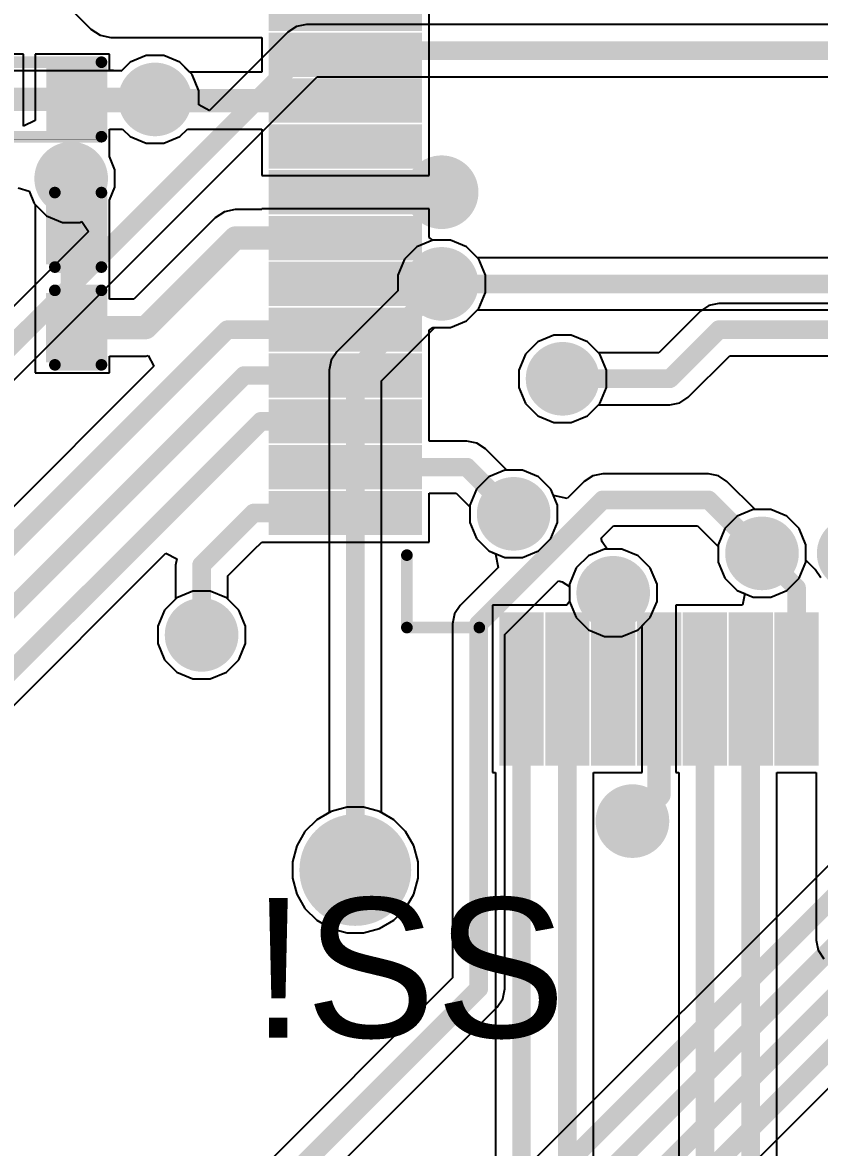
# Model space of a CAD drawing. Header units: millimetres. Extents: x -0.13 to 3.86, y -0.01 to 4.3.
# Drawn here: x 0.8681 to 1.2103, y 2.3198 to 2.8031 of the extents above; entities that cross this region are included whole.
import ezdxf

# ---------------------------------------------------------------- set-up
doc = ezdxf.new("R2010")
doc.units = ezdxf.units.MM
doc.header["$MEASUREMENT"] = 0
for name, color, linetype in [('BottomLayer', 5, 'Continuous'), ('BottomSolder', 6, 'Continuous'), ('MultiLayer', 9, 'Continuous'), ('PadHoleLayer', 156, 'Continuous'), ('TopLayer', 1, 'Continuous'), ('TopOverlay', 2, 'Continuous'), ('TopPaste', 8, 'Continuous'), ('TopSolder', 216, 'Continuous'), ('ViaHoleLayer', 16, 'Continuous')]:
    doc.layers.add(name, color=color, linetype=linetype)
doc.styles.add('Arial', font='arial.ttf', dxfattribs={"height": 0.2})

# ---------------------------------------------------------------- blocks, each defined once
blk = doc.blocks.new('C___0402_44')
at = {"layer": 'TopLayer'}
for points in [[(-0.0275009, -0.0125), (-0.0275009, 0.0125), (-0.0095009, 0.0125), (-0.0095009, -0.0125)], [(0.0094991, -0.0125), (0.0094991, 0.0125), (0.0274991, 0.0125), (0.0274991, -0.0125)]]:
    blk.add_hatch(color=1, dxfattribs=at).paths.add_polyline_path(points)
at = {"layer": 'TopPaste'}
for points in [[(-0.0275009, -0.0125), (-0.0275009, 0.0125), (-0.0095009, 0.0125), (-0.0095009, -0.0125)], [(0.0094991, -0.0125), (0.0094991, 0.0125), (0.0274991, 0.0125), (0.0274991, -0.0125)]]:
    blk.add_hatch(color=8, dxfattribs=at).paths.add_polyline_path(points)
at = {"layer": 'TopSolder'}
for points in [[(-0.0298631, -0.0148622), (-0.0298631, 0.0148622), (-0.0071387, 0.0148622), (-0.0071387, -0.0148622)], [(0.0071369, -0.0148622), (0.0071369, 0.0148622), (0.0298613, 0.0148622), (0.0298613, -0.0148622)]]:
    blk.add_hatch(color=216, dxfattribs=at).paths.add_polyline_path(points)
at = {"layer": 'TopOverlay', "const_width": 0.005}
for points in [[(-0.0110009, 0.016), (-0.0310009, 0.016)], [(-0.0310009, 0.016), (-0.0310009, -0.016)], [(0.0309991, 0.016), (0.0109991, 0.016)], [(0.0309991, 0.016), (0.0309991, -0.016)], [(-0.0110009, -0.016), (-0.0310009, -0.016)], [(0.0309991, -0.016), (0.0109991, -0.016)]]:
    blk.add_lwpolyline(points, dxfattribs=at)
at = {"layer": 'TopOverlay', "const_width": 0.0025}
for points in [[(-0.0322509, 0.016, 1), (-0.0297509, 0.016, 1)], [(-0.0322509, 0.016, 1), (-0.0297509, 0.016, 1)], [(-0.0122509, 0.016, 1), (-0.0097509, 0.016, 1)], [(0.0097491, 0.016, 1), (0.0122491, 0.016, 1)], [(0.0297491, 0.016, 1), (0.0322491, 0.016, 1)], [(0.0297491, 0.016, 1), (0.0322491, 0.016, 1)], [(-0.0322509, -0.016, 1), (-0.0297509, -0.016, 1)], [(-0.0322509, -0.016, 1), (-0.0297509, -0.016, 1)], [(-0.0122509, -0.016, 1), (-0.0097509, -0.016, 1)], [(0.0097491, -0.016, 1), (0.0122491, -0.016, 1)], [(0.0297491, -0.016, 1), (0.0322491, -0.016, 1)], [(0.0297491, -0.016, 1), (0.0322491, -0.016, 1)]]:
    blk.add_lwpolyline(points, format="xyb", close=True, dxfattribs=at)
blk = doc.blocks.new('C___0402_45')
at = {"layer": 'TopLayer'}
for points in [[(-0.0275009, -0.0125), (-0.0275009, 0.0125), (-0.0095009, 0.0125), (-0.0095009, -0.0125)], [(0.0094991, -0.0125), (0.0094991, 0.0125), (0.0274991, 0.0125), (0.0274991, -0.0125)]]:
    blk.add_hatch(color=1, dxfattribs=at).paths.add_polyline_path(points)
at = {"layer": 'TopPaste'}
for points in [[(-0.0275009, -0.0125), (-0.0275009, 0.0125), (-0.0095009, 0.0125), (-0.0095009, -0.0125)], [(0.0094991, -0.0125), (0.0094991, 0.0125), (0.0274991, 0.0125), (0.0274991, -0.0125)]]:
    blk.add_hatch(color=8, dxfattribs=at).paths.add_polyline_path(points)
at = {"layer": 'TopSolder'}
for points in [[(-0.0298631, -0.0148622), (-0.0298631, 0.0148622), (-0.0071387, 0.0148622), (-0.0071387, -0.0148622)], [(0.0071369, -0.0148622), (0.0071369, 0.0148622), (0.0298613, 0.0148622), (0.0298613, -0.0148622)]]:
    blk.add_hatch(color=216, dxfattribs=at).paths.add_polyline_path(points)
at = {"layer": 'TopOverlay', "const_width": 0.005}
for points in [[(-0.0110009, 0.016), (-0.0310009, 0.016)], [(-0.0310009, 0.016), (-0.0310009, -0.016)], [(0.0309991, 0.016), (0.0109991, 0.016)], [(0.0309991, 0.016), (0.0309991, -0.016)], [(-0.0110009, -0.016), (-0.0310009, -0.016)], [(0.0309991, -0.016), (0.0109991, -0.016)]]:
    blk.add_lwpolyline(points, dxfattribs=at)
at = {"layer": 'TopOverlay', "const_width": 0.0025}
for points in [[(-0.0322509, 0.016, 1), (-0.0297509, 0.016, 1)], [(-0.0322509, 0.016, 1), (-0.0297509, 0.016, 1)], [(-0.0122509, 0.016, 1), (-0.0097509, 0.016, 1)], [(0.0097491, 0.016, 1), (0.0122491, 0.016, 1)], [(0.0297491, 0.016, 1), (0.0322491, 0.016, 1)], [(0.0297491, 0.016, 1), (0.0322491, 0.016, 1)], [(-0.0322509, -0.016, 1), (-0.0297509, -0.016, 1)], [(-0.0322509, -0.016, 1), (-0.0297509, -0.016, 1)], [(-0.0122509, -0.016, 1), (-0.0097509, -0.016, 1)], [(0.0097491, -0.016, 1), (0.0122491, -0.016, 1)], [(0.0297491, -0.016, 1), (0.0322491, -0.016, 1)], [(0.0297491, -0.016, 1), (0.0322491, -0.016, 1)]]:
    blk.add_lwpolyline(points, format="xyb", close=True, dxfattribs=at)
blk = doc.blocks.new('T____P______TH_1_8___H_________0_92___60')
at = {"layer": 'BottomLayer'}
h = blk.add_hatch(color=5, dxfattribs=at)
edge = h.paths.add_edge_path()
edge.add_arc((9e-07, 0), 0.02, 0, 360)
at = {"layer": 'BottomSolder'}
h = blk.add_hatch(color=6, dxfattribs=at)
edge = h.paths.add_edge_path()
edge.add_arc((9e-07, 0), 0.024, 0, 360)
at = {"layer": 'MultiLayer'}
h = blk.add_hatch(color=9, dxfattribs=at)
edge = h.paths.add_edge_path()
edge.add_arc((9e-07, 0), 0.02, 0, 360)
at = {"layer": 'PadHoleLayer'}
h = blk.add_hatch(color=156, dxfattribs=at)
edge = h.paths.add_edge_path()
edge.add_arc((9e-07, 0), 0.01, 0, 360)
at = {"layer": 'TopLayer'}
h = blk.add_hatch(color=1, dxfattribs=at)
edge = h.paths.add_edge_path()
edge.add_arc((9e-07, 0), 0.02, 0, 360)
at = {"layer": 'TopSolder'}
h = blk.add_hatch(color=216, dxfattribs=at)
edge = h.paths.add_edge_path()
edge.add_arc((9e-07, 0), 0.024, 0, 360)
blk = doc.blocks.new('R___0402_98')
at = {"layer": 'TopLayer'}
for points in [[(-0.0274991, -0.0125), (-0.0274991, 0.0125), (-0.0094991, 0.0125), (-0.0094991, -0.0125)], [(0.0095009, -0.0125), (0.0095009, 0.0125), (0.0275009, 0.0125), (0.0275009, -0.0125)]]:
    blk.add_hatch(color=1, dxfattribs=at).paths.add_polyline_path(points)
at = {"layer": 'TopPaste'}
for points in [[(-0.0274991, -0.0125), (-0.0274991, 0.0125), (-0.0094991, 0.0125), (-0.0094991, -0.0125)], [(0.0095009, -0.0125), (0.0095009, 0.0125), (0.0275009, 0.0125), (0.0275009, -0.0125)]]:
    blk.add_hatch(color=8, dxfattribs=at).paths.add_polyline_path(points)
at = {"layer": 'TopSolder'}
for points in [[(-0.0296645, -0.0146654), (-0.0296645, 0.0146654), (-0.0073337, 0.0146654), (-0.0073337, -0.0146654)], [(0.0073355, -0.0146654), (0.0073355, 0.0146654), (0.0296663, 0.0146654), (0.0296663, -0.0146654)]]:
    blk.add_hatch(color=216, dxfattribs=at).paths.add_polyline_path(points)
at = {"layer": 'TopOverlay'}
for points, const_width in [([(-0.0309991, -0.016), (-0.0309991, 0.016)], 0.005), ([(-0.0309991, 0.016), (0.0310009, 0.016)], 0.005), ([(0.0310009, -0.016), (0.0310009, 0.016)], 0.005), ([(-0.0309991, -0.016), (0.0310009, -0.016)], 0.005), ([(-0.0319991, -0.017), (0.0320009, -0.017)], 0.000127)]:
    blk.add_lwpolyline(points, dxfattribs=dict(at, const_width=const_width))
for points, const_width in [([(-0.0322491, 0.016, 1), (-0.0297491, 0.016, 1)], 0.0025), ([(-0.0322491, 0.016, 1), (-0.0297491, 0.016, 1)], 0.0025), ([(0.0297509, 0.016, 1), (0.0322509, 0.016, 1)], 0.0025), ([(0.0297509, 0.016, 1), (0.0322509, 0.016, 1)], 0.0025), ([(-0.0322491, -0.016, 1), (-0.0297491, -0.016, 1)], 0.0025), ([(-0.0322491, -0.016, 1), (-0.0297491, -0.016, 1)], 0.0025), ([(0.0297509, -0.016, 1), (0.0322509, -0.016, 1)], 0.0025), ([(0.0297509, -0.016, 1), (0.0322509, -0.016, 1)], 0.0025), ([(-0.0320308, -0.017, 1), (-0.0319674, -0.017, 1)], 6.35e-05), ([(0.0319692, -0.017, 1), (0.0320326, -0.017, 1)], 6.35e-05)]:
    blk.add_lwpolyline(points, format="xyb", close=True, dxfattribs=dict(at, const_width=const_width))
blk = doc.blocks.new('64_TQFP__10_10__101')
at = {"layer": 'TopLayer'}
for points in [[(-0.2521661, 0.0547238), (-0.1942921, 0.0547238), (-0.1942921, 0.0437002), (-0.2521661, 0.0437002)], [(-0.2521661, 0.0350398), (-0.1942921, 0.0350398), (-0.1942921, 0.0240162), (-0.2521661, 0.0240162)], [(-0.2521661, 0.0153538), (-0.1942921, 0.0153538), (-0.1942921, 0.0043302), (-0.2521661, 0.0043302)], [(-0.2521661, -0.0043302), (-0.1942921, -0.0043302), (-0.1942921, -0.0153538), (-0.2521661, -0.0153538)], [(-0.2521661, -0.0240162), (-0.1942921, -0.0240162), (-0.1942921, -0.0350398), (-0.2521661, -0.0350398)], [(-0.2521661, -0.0437002), (-0.1942921, -0.0437002), (-0.1942921, -0.0547238), (-0.2521661, -0.0547238)], [(-0.2521661, -0.0633862), (-0.1942921, -0.0633862), (-0.1942921, -0.0744098), (-0.2521661, -0.0744098)], [(-0.2521661, -0.0830702), (-0.1942921, -0.0830702), (-0.1942921, -0.0940938), (-0.2521661, -0.0940938)], [(-0.2521661, -0.1027562), (-0.1942921, -0.1027562), (-0.1942921, -0.1137798), (-0.2521661, -0.1137798)], [(-0.2521661, -0.1224402), (-0.1942921, -0.1224402), (-0.1942921, -0.1334638), (-0.2521661, -0.1334638)], [(-0.2521661, -0.1421262), (-0.1942921, -0.1421262), (-0.1942921, -0.1531498), (-0.2521661, -0.1531498)], [(-0.1531489, -0.252165), (-0.1531489, -0.194291), (-0.1421253, -0.194291), (-0.1421253, -0.252165)], [(-0.1334649, -0.252165), (-0.1334649, -0.194291), (-0.1224413, -0.194291), (-0.1224413, -0.252165)], [(-0.1137789, -0.252165), (-0.1137789, -0.194291), (-0.1027553, -0.194291), (-0.1027553, -0.252165)], [(-0.0940949, -0.252165), (-0.0940949, -0.194291), (-0.0830713, -0.194291), (-0.0830713, -0.252165)], [(-0.0744089, -0.252165), (-0.0744089, -0.194291), (-0.0633853, -0.194291), (-0.0633853, -0.252165)], [(-0.0547249, -0.252165), (-0.0547249, -0.194291), (-0.0437013, -0.194291), (-0.0437013, -0.252165)], [(-0.0350389, -0.252165), (-0.0350389, -0.194291), (-0.0240153, -0.194291), (-0.0240153, -0.252165)]]:
    blk.add_hatch(color=1, dxfattribs=at).paths.add_polyline_path(points)
at = {"layer": 'TopPaste'}
for points in [[(-0.2521661, 0.0547238), (-0.1942921, 0.0547238), (-0.1942921, 0.0437002), (-0.2521661, 0.0437002)], [(-0.2521661, 0.0350398), (-0.1942921, 0.0350398), (-0.1942921, 0.0240162), (-0.2521661, 0.0240162)], [(-0.2521661, 0.0153538), (-0.1942921, 0.0153538), (-0.1942921, 0.0043302), (-0.2521661, 0.0043302)], [(-0.2521661, -0.0043302), (-0.1942921, -0.0043302), (-0.1942921, -0.0153538), (-0.2521661, -0.0153538)], [(-0.2521661, -0.0240162), (-0.1942921, -0.0240162), (-0.1942921, -0.0350398), (-0.2521661, -0.0350398)], [(-0.2521661, -0.0437002), (-0.1942921, -0.0437002), (-0.1942921, -0.0547238), (-0.2521661, -0.0547238)], [(-0.2521661, -0.0633862), (-0.1942921, -0.0633862), (-0.1942921, -0.0744098), (-0.2521661, -0.0744098)], [(-0.2521661, -0.0830702), (-0.1942921, -0.0830702), (-0.1942921, -0.0940938), (-0.2521661, -0.0940938)], [(-0.2521661, -0.1027562), (-0.1942921, -0.1027562), (-0.1942921, -0.1137798), (-0.2521661, -0.1137798)], [(-0.2521661, -0.1224402), (-0.1942921, -0.1224402), (-0.1942921, -0.1334638), (-0.2521661, -0.1334638)], [(-0.2521661, -0.1421262), (-0.1942921, -0.1421262), (-0.1942921, -0.1531498), (-0.2521661, -0.1531498)], [(-0.1531489, -0.252165), (-0.1531489, -0.194291), (-0.1421253, -0.194291), (-0.1421253, -0.252165)], [(-0.1334649, -0.252165), (-0.1334649, -0.194291), (-0.1224413, -0.194291), (-0.1224413, -0.252165)], [(-0.1137789, -0.252165), (-0.1137789, -0.194291), (-0.1027553, -0.194291), (-0.1027553, -0.252165)], [(-0.0940949, -0.252165), (-0.0940949, -0.194291), (-0.0830713, -0.194291), (-0.0830713, -0.252165)], [(-0.0744089, -0.252165), (-0.0744089, -0.194291), (-0.0633853, -0.194291), (-0.0633853, -0.252165)], [(-0.0547249, -0.252165), (-0.0547249, -0.194291), (-0.0437013, -0.194291), (-0.0437013, -0.252165)], [(-0.0350389, -0.252165), (-0.0350389, -0.194291), (-0.0240153, -0.194291), (-0.0240153, -0.252165)]]:
    blk.add_hatch(color=8, dxfattribs=at).paths.add_polyline_path(points)
at = {"layer": 'TopSolder'}
for points in [[(-0.2561661, 0.0784098), (-0.1902921, 0.0784098), (-0.1902921, 0.0593862), (-0.2561661, 0.0593862)], [(-0.2561661, 0.0587238), (-0.1902921, 0.0587238), (-0.1902921, 0.0397002), (-0.2561661, 0.0397002)], [(-0.2561661, 0.0390398), (-0.1902921, 0.0390398), (-0.1902921, 0.0200162), (-0.2561661, 0.0200162)], [(-0.2561661, 0.0193538), (-0.1902921, 0.0193538), (-0.1902921, 0.0003302), (-0.2561661, 0.0003302)], [(-0.2561661, -0.0003302), (-0.1902921, -0.0003302), (-0.1902921, -0.0193538), (-0.2561661, -0.0193538)], [(-0.2561661, -0.0200162), (-0.1902921, -0.0200162), (-0.1902921, -0.0390398), (-0.2561661, -0.0390398)], [(-0.2561661, -0.0397002), (-0.1902921, -0.0397002), (-0.1902921, -0.0587238), (-0.2561661, -0.0587238)], [(-0.2561661, -0.0593862), (-0.1902921, -0.0593862), (-0.1902921, -0.0784098), (-0.2561661, -0.0784098)], [(-0.2561661, -0.0790702), (-0.1902921, -0.0790702), (-0.1902921, -0.0980938), (-0.2561661, -0.0980938)], [(-0.2561661, -0.0987562), (-0.1902921, -0.0987562), (-0.1902921, -0.1177798), (-0.2561661, -0.1177798)], [(-0.2561661, -0.1184402), (-0.1902921, -0.1184402), (-0.1902921, -0.1374638), (-0.2561661, -0.1374638)], [(-0.2561661, -0.1381262), (-0.1902921, -0.1381262), (-0.1902921, -0.1571498), (-0.2561661, -0.1571498)], [(-0.1571489, -0.256165), (-0.1571489, -0.190291), (-0.1381253, -0.190291), (-0.1381253, -0.256165)], [(-0.1374649, -0.256165), (-0.1374649, -0.190291), (-0.1184413, -0.190291), (-0.1184413, -0.256165)], [(-0.1177789, -0.256165), (-0.1177789, -0.190291), (-0.0987553, -0.190291), (-0.0987553, -0.256165)], [(-0.0980949, -0.256165), (-0.0980949, -0.190291), (-0.0790713, -0.190291), (-0.0790713, -0.256165)], [(-0.0784089, -0.256165), (-0.0784089, -0.190291), (-0.0593853, -0.190291), (-0.0593853, -0.256165)], [(-0.0587249, -0.256165), (-0.0587249, -0.190291), (-0.0397013, -0.190291), (-0.0397013, -0.256165)], [(-0.0390389, -0.256165), (-0.0390389, -0.190291), (-0.0200153, -0.190291), (-0.0200153, -0.256165)]]:
    blk.add_hatch(color=216, dxfattribs=at).paths.add_polyline_path(points)
at = {"layer": 'TopOverlay', "const_width": 0.005}
for points in [[(-0.1968511, -0.19685), (-0.1968511, -0.165748)], [(-0.1968511, -0.19685), (-0.1657471, -0.19685)]]:
    blk.add_lwpolyline(points, dxfattribs=at)
at = {"layer": 'TopOverlay', "const_width": 0.0025}
for points in [[(-0.1981011, -0.165748, 1), (-0.1956011, -0.165748, 1)], [(-0.1981011, -0.19685, 1), (-0.1956011, -0.19685, 1)], [(-0.1981011, -0.19685, 1), (-0.1956011, -0.19685, 1)], [(-0.1669971, -0.19685, 1), (-0.1644971, -0.19685, 1)]]:
    blk.add_lwpolyline(points, format="xyb", close=True, dxfattribs=at)

msp = doc.modelspace()

# ---------------------------------------------------------------- hatches: boundary and pattern name
at = {"layer": 'BottomLayer'}
h = msp.add_hatch(color=5, dxfattribs=at)
edge = h.paths.add_edge_path()
edge.add_arc((0.925, 2.77), 0.011811, 0, 360)
h = msp.add_hatch(color=5, dxfattribs=at)
edge = h.paths.add_edge_path()
edge.add_arc((0.8890018, 2.736), 0.011811, 0, 360)
h = msp.add_hatch(color=5, dxfattribs=at)
edge = h.paths.add_edge_path()
edge.add_arc((1.0480761, 2.730157), 0.011811, 0, 360)
h = msp.add_hatch(color=5, dxfattribs=at)
edge = h.paths.add_edge_path()
edge.add_arc((1.0480761, 2.690787), 0.011811, 0, 360)
h = msp.add_hatch(color=5, dxfattribs=at)
edge = h.paths.add_edge_path()
edge.add_arc((1.1, 2.65), 0.011811, 0, 360)
h = msp.add_hatch(color=5, dxfattribs=at)
edge = h.paths.add_edge_path()
edge.add_arc((1.079, 2.592), 0.011811, 0, 360)
h = msp.add_hatch(color=5, dxfattribs=at)
edge = h.paths.add_edge_path()
edge.add_arc((1.18563, 2.575), 0.011811, 0, 360)
h = msp.add_hatch(color=5, dxfattribs=at)
edge = h.paths.add_edge_path()
edge.add_arc((1.1217339, 2.5580772), 0.011811, 0, 360)
h = msp.add_hatch(color=5, dxfattribs=at)
edge = h.paths.add_edge_path()
edge.add_arc((0.945, 2.54), 0.011811, 0, 360)
h = msp.add_hatch(color=5, dxfattribs=at)
edge = h.paths.add_edge_path()
edge.add_arc((1.13, 2.46), 0.011811, 0, 360)
at = {"layer": 'BottomSolder'}
h = msp.add_hatch(color=6, dxfattribs=at)
edge = h.paths.add_edge_path()
edge.add_arc((0.925, 2.77), 0.015811, 0, 360)
h = msp.add_hatch(color=6, dxfattribs=at)
edge = h.paths.add_edge_path()
edge.add_arc((0.8890018, 2.736), 0.015811, 0, 360)
h = msp.add_hatch(color=6, dxfattribs=at)
edge = h.paths.add_edge_path()
edge.add_arc((1.0480761, 2.730157), 0.015811, 0, 360)
h = msp.add_hatch(color=6, dxfattribs=at)
edge = h.paths.add_edge_path()
edge.add_arc((1.0480761, 2.690787), 0.015811, 0, 360)
h = msp.add_hatch(color=6, dxfattribs=at)
edge = h.paths.add_edge_path()
edge.add_arc((1.1, 2.65), 0.015811, 0, 360)
h = msp.add_hatch(color=6, dxfattribs=at)
edge = h.paths.add_edge_path()
edge.add_arc((1.079, 2.592), 0.015811, 0, 360)
h = msp.add_hatch(color=6, dxfattribs=at)
edge = h.paths.add_edge_path()
edge.add_arc((1.18563, 2.575), 0.015811, 0, 360)
h = msp.add_hatch(color=6, dxfattribs=at)
edge = h.paths.add_edge_path()
edge.add_arc((1.225, 2.575), 0.015811, 0, 360)
h = msp.add_hatch(color=6, dxfattribs=at)
edge = h.paths.add_edge_path()
edge.add_arc((1.1217339, 2.5580772), 0.015811, 0, 360)
h = msp.add_hatch(color=6, dxfattribs=at)
edge = h.paths.add_edge_path()
edge.add_arc((0.945, 2.54), 0.015811, 0, 360)
h = msp.add_hatch(color=6, dxfattribs=at)
edge = h.paths.add_edge_path()
edge.add_arc((1.13, 2.46), 0.015811, 0, 360)
at = {"layer": 'TopLayer'}
h = msp.add_hatch(color=1, dxfattribs=at)
edge = h.paths.add_edge_path()
edge.add_arc((0.925, 2.77), 0.011811, 0, 360)
h = msp.add_hatch(color=1, dxfattribs=at)
edge = h.paths.add_edge_path()
edge.add_arc((0.8890018, 2.736), 0.011811, 0, 360)
h = msp.add_hatch(color=1, dxfattribs=at)
edge = h.paths.add_edge_path()
edge.add_arc((1.0480761, 2.730157), 0.011811, 0, 360)
h = msp.add_hatch(color=1, dxfattribs=at)
edge = h.paths.add_edge_path()
edge.add_arc((1.0480761, 2.690787), 0.011811, 0, 360)
h = msp.add_hatch(color=1, dxfattribs=at)
edge = h.paths.add_edge_path()
edge.add_arc((1.1, 2.65), 0.011811, 0, 360)
h = msp.add_hatch(color=1, dxfattribs=at)
edge = h.paths.add_edge_path()
edge.add_arc((1.079, 2.592), 0.011811, 0, 360)
h = msp.add_hatch(color=1, dxfattribs=at)
edge = h.paths.add_edge_path()
edge.add_arc((1.18563, 2.575), 0.011811, 0, 360)
h = msp.add_hatch(color=1, dxfattribs=at)
edge = h.paths.add_edge_path()
edge.add_arc((1.1217339, 2.5580772), 0.011811, 0, 360)
h = msp.add_hatch(color=1, dxfattribs=at)
edge = h.paths.add_edge_path()
edge.add_arc((0.945, 2.54), 0.011811, 0, 360)
h = msp.add_hatch(color=1, dxfattribs=at)
edge = h.paths.add_edge_path()
edge.add_arc((1.13, 2.46), 0.011811, 0, 360)
at = {"layer": 'ViaHoleLayer'}
h = msp.add_hatch(color=16, dxfattribs=at)
edge = h.paths.add_edge_path()
edge.add_arc((0.925, 2.77), 0.0059055, 0, 360)
h = msp.add_hatch(color=16, dxfattribs=at)
edge = h.paths.add_edge_path()
edge.add_arc((0.8890018, 2.736), 0.0059055, 0, 360)
h = msp.add_hatch(color=16, dxfattribs=at)
edge = h.paths.add_edge_path()
edge.add_arc((1.0480761, 2.730157), 0.0059055, 0, 360)
h = msp.add_hatch(color=16, dxfattribs=at)
edge = h.paths.add_edge_path()
edge.add_arc((1.0480761, 2.690787), 0.0059055, 0, 360)
h = msp.add_hatch(color=16, dxfattribs=at)
edge = h.paths.add_edge_path()
edge.add_arc((1.1, 2.65), 0.0059055, 0, 360)
h = msp.add_hatch(color=16, dxfattribs=at)
edge = h.paths.add_edge_path()
edge.add_arc((1.079, 2.592), 0.0059055, 0, 360)
h = msp.add_hatch(color=16, dxfattribs=at)
edge = h.paths.add_edge_path()
edge.add_arc((1.18563, 2.575), 0.0059055, 0, 360)
h = msp.add_hatch(color=16, dxfattribs=at)
edge = h.paths.add_edge_path()
edge.add_arc((1.1217339, 2.5580772), 0.0059055, 0, 360)
h = msp.add_hatch(color=16, dxfattribs=at)
edge = h.paths.add_edge_path()
edge.add_arc((0.945, 2.54), 0.0059055, 0, 360)
h = msp.add_hatch(color=16, dxfattribs=at)
edge = h.paths.add_edge_path()
edge.add_arc((1.13, 2.46), 0.0059055, 0, 360)

# ---------------------------------------------------------------- linework, layer by layer
at = {"layer": 'BottomLayer'}
for p, q in [((0.9820692, 2.7989303), (0.9484304, 2.7652916)), ((0.9820694, 2.7989306), (0.9820692, 2.7989303)), ((0.985708, 2.8013618), (0.9820694, 2.7989306)), ((0.99, 2.8022156), (0.985708, 2.8013618)), ((0.9900005, 2.8022155), (0.99, 2.8022156)), ((1.4559995, 2.8022155), (0.9900005, 2.8022155)), ((0.9212583, 2.788811), (0.9143444, 2.7859472)), ((0.9287417, 2.788811), (0.9212583, 2.788811)), ((0.9356556, 2.7859472), (0.9287417, 2.788811)), ((0.9143444, 2.7859472), (0.9106323, 2.7822351)), ((0.9409472, 2.7806556), (0.9356556, 2.7859472)), ((0.9106323, 2.7822351), (0.704068, 2.7822351)), ((0.7569306, 2.5420694), (0.9946456, 2.7797845)), ((0.943811, 2.7737417), (0.9409472, 2.7806556)), ((0.9946456, 2.7797845), (1.4513543, 2.7797845)), ((0.943811, 2.7677432), (0.943811, 2.7737417)), ((0.9482734, 2.7653244), (0.943811, 2.7677432)), ((0.9484304, 2.7652916), (0.9482734, 2.7653244)), ((0.8662616, 2.7320543), (0.8709027, 2.7305397)), ((0.8709027, 2.7305397), (0.8730546, 2.7253444)), ((0.8730546, 2.7253444), (0.8783462, 2.7200528)), ((0.8783462, 2.7200528), (0.8852601, 2.717189)), ((0.8852601, 2.717189), (0.8927435, 2.717189)), ((0.8927435, 2.717189), (0.8936197, 2.7175519)), ((0.8936197, 2.7175519), (0.896452, 2.7133131)), ((0.896452, 2.7133131), (0.7443543, 2.5612155)), ((1.0374205, 2.7067342), (1.0321289, 2.7014426)), ((1.0443344, 2.709598), (1.0374205, 2.7067342)), ((1.0518178, 2.709598), (1.0443344, 2.709598)), ((1.0587317, 2.7067342), (1.0518178, 2.709598)), ((1.0634634, 2.7020025), (1.0587317, 2.7067342)), ((1.0321289, 2.7014426), (1.0292651, 2.6945287)), ((1.2807751, 2.7020025), (1.0634634, 2.7020025)), ((1.0292651, 2.6945287), (1.0292651, 2.6878371)), ((1.0292651, 2.6878371), (1.0030703, 2.6616424)), ((1.4610692, 2.6879303), (1.0430009, 2.2698621)), ((1.0587317, 2.6748398), (1.0634634, 2.6795715)), ((1.0634634, 2.6795715), (1.4237865, 2.6795715)), ((1.0518178, 2.671976), (1.0587317, 2.6748398)), ((1.0222164, 2.6490661), (1.0451262, 2.671976)), ((1.0451262, 2.671976), (1.0518178, 2.671976)), ((1.0962583, 2.668811), (1.0893444, 2.6659472)), ((1.1037417, 2.668811), (1.0962583, 2.668811)), ((1.1106556, 2.6659472), (1.1037417, 2.668811)), ((1.0893444, 2.6659472), (1.0840528, 2.6606556)), ((1.1159472, 2.6606556), (1.1106556, 2.6659472)), ((1.0006391, 2.6580038), (0.9997853, 2.6537118)), ((1.0030703, 2.6616424), (1.0006391, 2.6580038)), ((1.0840528, 2.6606556), (1.081189, 2.6537417)), ((1.118811, 2.6537417), (1.1159472, 2.6606556)), ((0.9997853, 2.6537118), (0.9997854, 2.6537113)), ((0.9997854, 2.6537113), (0.9997854, 2.4637016)), ((1.081189, 2.6537417), (1.081189, 2.6462583)), ((1.118811, 2.6462583), (1.118811, 2.6537417)), ((1.0222164, 2.4637016), (1.0222164, 2.6490661)), ((1.081189, 2.6462583), (1.0840528, 2.6393444)), ((1.1159472, 2.6393444), (1.118811, 2.6462583)), ((1.0840528, 2.6393444), (1.0893444, 2.6340528)), ((1.1106556, 2.6340528), (1.1159472, 2.6393444)), ((1.0893444, 2.6340528), (1.0962583, 2.631189)), ((1.1037417, 2.631189), (1.1106556, 2.6340528)), ((1.0962583, 2.631189), (1.1037417, 2.631189)), ((1.0752583, 2.610811), (1.0683444, 2.6079472)), ((1.0827417, 2.610811), (1.0752583, 2.610811)), ((1.0896556, 2.6079472), (1.0827417, 2.610811)), ((1.0683444, 2.6079472), (1.0630528, 2.6026556)), ((1.0949472, 2.6026556), (1.0896556, 2.6079472)), ((1.1093288, 2.6059303), (1.1020272, 2.5986287)), ((1.109329, 2.6059306), (1.1093288, 2.6059303)), ((1.1129676, 2.6083618), (1.109329, 2.6059306)), ((1.1172596, 2.6092155), (1.1129676, 2.6083618)), ((1.1626295, 2.6092155), (1.1172596, 2.6092155)), ((1.16263, 2.6092156), (1.1626295, 2.6092155)), ((1.166922, 2.6083618), (1.16263, 2.6092156)), ((1.1705606, 2.6059306), (1.166922, 2.6083618)), ((1.1826801, 2.593811), (1.1705606, 2.6059306)), ((1.0630528, 2.6026556), (1.060189, 2.5957417)), ((1.0961292, 2.5998019), (1.0949472, 2.6026556)), ((1.060189, 2.5957417), (1.060189, 2.5882583)), ((1.1020272, 2.5986287), (1.0961292, 2.5998019)), ((1.1893717, 2.593811), (1.1826801, 2.593811)), ((1.1962856, 2.5909472), (1.1893717, 2.593811)), ((1.2015772, 2.5856556), (1.1962856, 2.5909472)), ((1.060189, 2.5882583), (1.0630528, 2.5813444)), ((1.1166284, 2.5815076), (1.1219052, 2.5867845)), ((1.1219052, 2.5867845), (1.1579843, 2.5867845)), ((1.1579843, 2.5867845), (1.166819, 2.5779499)), ((1.204441, 2.5787417), (1.2015772, 2.5856556)), ((1.0630528, 2.5813444), (1.0683444, 2.5760528)), ((1.1170677, 2.5800196), (1.1166284, 2.5815076)), ((1.0683444, 2.5760528), (1.0711981, 2.5748708)), ((1.11908, 2.5768882), (1.1170677, 2.5800196)), ((1.1254756, 2.5768882), (1.11908, 2.5768882)), ((1.1323895, 2.5740244), (1.1254756, 2.5768882)), ((1.166819, 2.5779499), (1.166819, 2.5712583)), ((1.204441, 2.5712583), (1.204441, 2.5787417)), ((1.0711981, 2.5748708), (1.0723713, 2.5689728)), ((1.1376811, 2.5687328), (1.1323895, 2.5740244)), ((1.166819, 2.5712583), (1.1696828, 2.5643444)), ((1.2015772, 2.5643444), (1.204441, 2.5712583)), ((1.0048612, 2.136), (1.4366456, 2.5677845)), ((1.0723713, 2.5689728), (1.0560694, 2.552671)), ((1.1405449, 2.5618189), (1.1376811, 2.5687328)), ((1.0752155, 2.5400947), (1.0983035, 2.5631827)), ((1.0983035, 2.5631827), (1.0997914, 2.5627434)), ((1.0997914, 2.5627434), (1.1029229, 2.560731)), ((1.1405449, 2.5543355), (1.1405449, 2.5618189)), ((1.1696828, 2.5643444), (1.1749744, 2.5590528)), ((1.1962856, 2.5590528), (1.2015772, 2.5643444)), ((0.9412583, 2.558811), (0.9343444, 2.5559472)), ((0.9487417, 2.558811), (0.9412583, 2.558811)), ((0.9556556, 2.5559472), (0.9487417, 2.558811)), ((1.1029229, 2.560731), (1.1029229, 2.5543355)), ((1.1749744, 2.5590528), (1.1818883, 2.556189)), ((1.1893717, 2.556189), (1.1962856, 2.5590528)), ((0.9343444, 2.5559472), (0.9290528, 2.5506556)), ((0.9609472, 2.5506556), (0.9556556, 2.5559472)), ((1.0560694, 2.552671), (1.0536382, 2.5490324)), ((1.1029229, 2.5543355), (1.1057867, 2.5474216)), ((1.1376811, 2.5474216), (1.1405449, 2.5543355)), ((1.1818883, 2.556189), (1.1893717, 2.556189)), ((0.9290528, 2.5506556), (0.926189, 2.5437417)), ((0.963811, 2.5437417), (0.9609472, 2.5506556)), ((1.0536382, 2.5490324), (1.0527844, 2.5447404)), ((1.1057867, 2.5474216), (1.1110783, 2.54213)), ((1.1323895, 2.54213), (1.1376811, 2.5474216)), ((0.926189, 2.5437417), (0.926189, 2.5362583)), ((0.963811, 2.5362583), (0.963811, 2.5437417)), ((1.0527844, 2.5447404), (1.0527845, 2.5447399)), ((1.0527845, 2.5447399), (1.0527845, 2.3926456)), ((1.1110783, 2.54213), (1.1179922, 2.5392662)), ((1.1254756, 2.5392662), (1.1323895, 2.54213)), ((1.0752155, 2.3880005), (1.0752155, 2.5400947)), ((1.1179922, 2.5392662), (1.1254756, 2.5392662)), ((0.926189, 2.5362583), (0.9290528, 2.5293444)), ((0.9609472, 2.5293444), (0.963811, 2.5362583)), ((0.9290528, 2.5293444), (0.9343444, 2.5240528)), ((0.9556556, 2.5240528), (0.9609472, 2.5293444)), ((0.9343444, 2.5240528), (0.9412583, 2.521189)), ((0.9487417, 2.521189), (0.9556556, 2.5240528)), ((0.9412583, 2.521189), (0.9487417, 2.521189)), ((0.9944225, 2.4606054), (0.9893955, 2.4555784)), ((0.9997854, 2.4637016), (0.9944225, 2.4606054)), ((1.0275793, 2.4606054), (1.0222164, 2.4637016)), ((1.0326063, 2.4555784), (1.0275793, 2.4606054)), ((0.9893955, 2.4555784), (0.9858409, 2.4494216)), ((1.0361609, 2.4494216), (1.0326063, 2.4555784)), ((0.9858409, 2.4494216), (0.9840009, 2.4425546)), ((1.0380009, 2.4425546), (1.0361609, 2.4494216)), ((0.9840009, 2.4425546), (0.9840009, 2.4354454)), ((1.0380009, 2.4354454), (1.0380009, 2.4425546)), ((0.9840009, 2.4354454), (0.9858409, 2.4285784)), ((1.0361609, 2.4285784), (1.0380009, 2.4354454)), ((0.9858409, 2.4285784), (0.9893955, 2.4224216)), ((1.0326063, 2.4224216), (1.0361609, 2.4285784)), ((0.9893955, 2.4224216), (0.9944225, 2.4173946)), ((1.0275793, 2.4173946), (1.0326063, 2.4224216)), ((0.9944225, 2.4173946), (1.0005793, 2.41384)), ((1.0214225, 2.41384), (1.0275793, 2.4173946)), ((1.0005793, 2.41384), (1.0074463, 2.412)), ((1.0074463, 2.412), (1.0145555, 2.412)), ((1.0145555, 2.412), (1.0214225, 2.41384)), ((1.0527845, 2.3926456), (0.8483543, 2.1882155)), ((1.0743618, 2.383708), (1.0752156, 2.388)), ((1.0752156, 2.388), (1.0752155, 2.3880005)), ((1.0719306, 2.3800694), (1.0743618, 2.383708)), ((0.8609306, 2.1690694), (1.0719303, 2.3800692)), ((1.0719303, 2.3800692), (1.0719306, 2.3800694))]:
    msp.add_line(p, q, dxfattribs=at)
for points, const_width in [([(0.749, 2.55), (0.99, 2.791)], 0.008), ([(0.99, 2.791), (1.456, 2.791)], 0.008), ([(0.699, 2.77), (0.925, 2.77)], 0.01), ([(1.0110009, 2.6537118), (1.0480761, 2.690787)], 0.008), ([(1.0480761, 2.690787), (1.423787, 2.690787)], 0.008), ([(0.9094056, 2.1204056), (1.469, 2.68)], 0.008), ([(1.0110009, 2.439), (1.0110009, 2.6537118)], 0.008), ([(0.9072132, 2.097), (1.4572132, 2.647)], 0.008), ([(0.9133812, 2.0815944), (1.4447868, 2.613)], 0.008), ([(1.064, 2.5447404), (1.1172596, 2.598)], 0.008), ([(1.1172596, 2.598), (1.16263, 2.598)], 0.008), ([(1.16263, 2.598), (1.18563, 2.575)], 0.008), ([(0.9195944, 2.0665944), (1.432, 2.579)], 0.008), ([(1.064, 2.388), (1.064, 2.5447404)], 0.008), ([(0.853, 2.177), (1.064, 2.388)], 0.008)]:
    msp.add_lwpolyline(points, dxfattribs=dict(at, const_width=const_width))
for points, const_width in [([(0.988, 2.791, 1), (0.992, 2.791, 1)], 0.004), ([(0.988, 2.791, 1), (0.992, 2.791, 1)], 0.004), ([(0.9225, 2.77, 1), (0.9275, 2.77, 1)], 0.005), ([(1.0460761, 2.690787, 1), (1.0500761, 2.690787, 1)], 0.004), ([(1.0460761, 2.690787, 1), (1.0500761, 2.690787, 1)], 0.004), ([(1.0090009, 2.6537118, 1), (1.0130009, 2.6537118, 1)], 0.004), ([(1.0090009, 2.6537118, 1), (1.0130009, 2.6537118, 1)], 0.004), ([(1.1152596, 2.598, 1), (1.1192596, 2.598, 1)], 0.004), ([(1.1152596, 2.598, 1), (1.1192596, 2.598, 1)], 0.004), ([(1.16063, 2.598, 1), (1.16463, 2.598, 1)], 0.004), ([(1.16063, 2.598, 1), (1.16463, 2.598, 1)], 0.004), ([(1.18363, 2.575, 1), (1.18763, 2.575, 1)], 0.004), ([(1.062, 2.5447404, 1), (1.066, 2.5447404, 1)], 0.004), ([(1.062, 2.5447404, 1), (1.066, 2.5447404, 1)], 0.004), ([(1.0090009, 2.439, 1), (1.0130009, 2.439, 1)], 0.004), ([(1.062, 2.388, 1), (1.066, 2.388, 1)], 0.004), ([(1.062, 2.388, 1), (1.066, 2.388, 1)], 0.004)]:
    msp.add_lwpolyline(points, format="xyb", close=True, dxfattribs=dict(at, const_width=const_width))
at = {"layer": 'TopLayer'}
for p, q in [((0.8683999, 2.829298), (0.8974514, 2.8002465)), ((1.0427079, 2.7767002), (1.0427079, 2.8171676)), ((0.8974514, 2.8002465), (0.9014207, 2.7975942)), ((0.9014207, 2.7975942), (0.9061029, 2.7966629)), ((0.9061029, 2.7966629), (0.9708339, 2.7966629)), ((0.9708339, 2.7966629), (0.9708339, 2.7817631)), ((0.8685009, 2.7895), (0.8365009, 2.7895)), ((0.8685009, 2.7585708), (0.8685009, 2.7895)), ((0.9055009, 2.7895), (0.8735009, 2.7895)), ((0.8735009, 2.7895), (0.8735009, 2.7609356)), ((0.9055009, 2.7825854), (0.9055009, 2.7895)), ((0.9212583, 2.788811), (0.9143444, 2.7859472)), ((0.9287417, 2.788811), (0.9212583, 2.788811)), ((0.9356556, 2.7859472), (0.9287417, 2.788811)), ((0.9143444, 2.7859472), (0.9105009, 2.7821037)), ((0.9398397, 2.7817631), (0.9356556, 2.7859472)), ((0.9105009, 2.7821037), (0.9055009, 2.7825854)), ((0.9708339, 2.7817631), (0.9398397, 2.7817631)), ((1.0427079, 2.7373302), (1.0427079, 2.7767002)), ((0.8735009, 2.7609356), (0.8685009, 2.7585708)), ((0.9055009, 2.7505002), (0.9055009, 2.7572929)), ((0.9055009, 2.7572929), (0.9111043, 2.7572929)), ((0.9111043, 2.7572929), (0.9143444, 2.7540528)), ((0.9356556, 2.7540528), (0.9388957, 2.7572929)), ((0.9388957, 2.7572929), (0.9708339, 2.7572929)), ((0.9708339, 2.7572929), (0.9708339, 2.7373302)), ((0.9054277, 2.7455), (0.905501, 2.7505)), ((0.9055011, 2.7505001), (0.9055009, 2.7505002)), ((0.905501, 2.7505), (0.9055011, 2.7505001)), ((0.9143444, 2.7540528), (0.9212583, 2.751189)), ((0.9212583, 2.751189), (0.9287417, 2.751189)), ((0.9287417, 2.751189), (0.9356556, 2.7540528)), ((0.9078128, 2.7397417), (0.9054277, 2.7455)), ((0.9078128, 2.7322583), (0.9078128, 2.7397417)), ((0.9708339, 2.7373302), (1.0427079, 2.7373302)), ((0.8662616, 2.7320543), (0.8709027, 2.7305397)), ((0.8709027, 2.7305397), (0.8730546, 2.7253444)), ((0.9055009, 2.7266768), (0.9078128, 2.7322583)), ((0.9055009, 2.6945002), (0.9055009, 2.7266768)), ((0.8730546, 2.7253444), (0.8735009, 2.7248981)), ((0.8735009, 2.7248981), (0.8735009, 2.6945002)), ((0.9547898, 2.7217758), (0.9508205, 2.7191235)), ((0.959472, 2.7227071), (0.9547898, 2.7217758)), ((0.9708339, 2.7227071), (0.959472, 2.7227071)), ((1.0427079, 2.7229838), (0.9708339, 2.7229838)), ((0.9708339, 2.7229838), (0.9708339, 2.7227071)), ((1.0427079, 2.7106849), (1.0427079, 2.7229838)), ((0.9508205, 2.7191235), (0.9159321, 2.6842351)), ((1.0443345, 2.709598), (1.0427079, 2.7106849)), ((1.0518178, 2.709598), (1.0443345, 2.709598)), ((1.0587317, 2.7067342), (1.0518178, 2.709598)), ((1.0640233, 2.7014426), (1.0587317, 2.7067342)), ((1.0668871, 2.6945287), (1.0640233, 2.7014426)), ((0.8735009, 2.6945002), (0.8735007, 2.6945002)), ((0.8735007, 2.6945002), (0.8735007, 2.6914998)), ((0.9055011, 2.6945002), (0.9055009, 2.6945002)), ((0.9055011, 2.6914998), (0.9055011, 2.6945002)), ((1.0668871, 2.6870453), (1.0668871, 2.6945287)), ((0.8735007, 2.6914998), (0.8735009, 2.6914998)), ((0.8735009, 2.6914998), (0.8735009, 2.6525)), ((0.9055009, 2.6842351), (0.9055009, 2.6914998)), ((0.9055009, 2.6914998), (0.9055011, 2.6914998)), ((1.0640233, 2.6801314), (1.0668871, 2.6870453)), ((0.9159321, 2.6842351), (0.9055009, 2.6842351)), ((1.167102, 2.6823175), (1.16281, 2.6814638)), ((1.3988466, 2.6823175), (1.167102, 2.6823175)), ((1.0587317, 2.6748398), (1.0640233, 2.6801314)), ((1.1591712, 2.6790323), (1.1413543, 2.6612155)), ((1.1591714, 2.6790326), (1.1591712, 2.6790323)), ((1.16281, 2.6814638), (1.1591714, 2.6790326)), ((1.0518178, 2.671976), (1.0587317, 2.6748398)), ((1.0427079, 2.6708891), (1.0443345, 2.671976)), ((1.0427079, 2.6232635), (1.0427079, 2.6708891)), ((1.0443345, 2.671976), (1.0518178, 2.671976)), ((1.0962583, 2.668811), (1.0893444, 2.6659472)), ((1.1037417, 2.668811), (1.0962583, 2.668811)), ((1.1106556, 2.6659472), (1.1037417, 2.668811)), ((1.0893444, 2.6659472), (1.0840528, 2.6606556)), ((1.1153873, 2.6612155), (1.1106556, 2.6659472)), ((0.9055009, 2.6525), (0.9055009, 2.6597649)), ((0.9055009, 2.6597649), (0.921, 2.6597649)), ((0.921, 2.6597649), (0.9220394, 2.6599716)), ((0.9220394, 2.6599716), (0.9245025, 2.6553636)), ((1.0840528, 2.6606556), (1.081189, 2.6537417)), ((1.1413543, 2.6612155), (1.1153873, 2.6612155)), ((1.1539306, 2.6420694), (1.1717476, 2.6598865)), ((1.1717476, 2.6598865), (1.4172919, 2.6598865)), ((0.9245025, 2.6553636), (0.7673543, 2.4982155)), ((1.081189, 2.6537417), (1.081189, 2.6462583)), ((0.8735009, 2.6525), (0.9055009, 2.6525)), ((1.081189, 2.6462583), (1.0840528, 2.6393444)), ((1.0840528, 2.6393444), (1.0893444, 2.6340528)), ((1.1106556, 2.6340528), (1.1153873, 2.6387845)), ((1.1153873, 2.6387845), (1.1459995, 2.6387845)), ((1.1459995, 2.6387845), (1.146, 2.6387844)), ((1.146, 2.6387844), (1.150292, 2.6396382)), ((1.150292, 2.6396382), (1.1539306, 2.6420694)), ((1.0893444, 2.6340528), (1.0962583, 2.631189)), ((1.1037417, 2.631189), (1.1106556, 2.6340528)), ((1.0962583, 2.631189), (1.1037417, 2.631189)), ((1.0589515, 2.6232635), (1.0427079, 2.6232635)), ((1.058952, 2.6232636), (1.0589515, 2.6232635)), ((1.063244, 2.6224098), (1.058952, 2.6232636)), ((1.0668826, 2.6199786), (1.063244, 2.6224098)), ((1.0760502, 2.610811), (1.0668826, 2.6199786)), ((1.0827417, 2.610811), (1.0760502, 2.610811)), ((1.0896556, 2.6079472), (1.0827417, 2.610811)), ((1.0949472, 2.6026556), (1.0896556, 2.6079472)), ((1.0427079, 2.5798502), (1.0427079, 2.6008325)), ((1.0427079, 2.6008325), (1.0543063, 2.6008325)), ((1.0543063, 2.6008325), (1.060189, 2.5949498)), ((1.097811, 2.5957417), (1.0949472, 2.6026556)), ((1.097811, 2.5882583), (1.097811, 2.5957417)), ((1.060189, 2.5949498), (1.060189, 2.5882583)), ((1.1749744, 2.5909472), (1.1696828, 2.5856556)), ((1.1818883, 2.593811), (1.1749744, 2.5909472)), ((1.1893717, 2.593811), (1.1818883, 2.593811)), ((1.1962856, 2.5909472), (1.1893717, 2.593811)), ((1.2015772, 2.5856556), (1.1962856, 2.5909472)), ((1.060189, 2.5882583), (1.0630528, 2.5813444)), ((1.0949472, 2.5813444), (1.097811, 2.5882583)), ((1.1696828, 2.5856556), (1.166819, 2.5787417)), ((1.204441, 2.5787417), (1.2015772, 2.5856556)), ((1.0630528, 2.5813444), (1.0683444, 2.5760528)), ((1.0896556, 2.5760528), (1.0949472, 2.5813444)), ((0.9562155, 2.5653543), (0.9674607, 2.5765996)), ((0.9674607, 2.5765996), (0.970834, 2.57985)), ((0.970834, 2.5798501), (0.9708341, 2.5798502)), ((0.970834, 2.57985), (0.970834, 2.5798501)), ((0.9708341, 2.5798502), (1.0427079, 2.5798502)), ((1.0683444, 2.5760528), (1.0752583, 2.573189)), ((1.0827417, 2.573189), (1.0896556, 2.5760528)), ((1.1179922, 2.5768882), (1.1110783, 2.5740244)), ((1.1254756, 2.5768882), (1.1179922, 2.5768882)), ((1.1323895, 2.5740244), (1.1254756, 2.5768882)), ((1.166819, 2.5787417), (1.166819, 2.5712583)), ((1.204441, 2.5720501), (1.204441, 2.5787417)), ((0.6336706, 2.2790694), (0.9297009, 2.5750998)), ((0.9297009, 2.5750998), (0.9343089, 2.5726367)), ((0.9343089, 2.5726367), (0.9337844, 2.57)), ((1.0752583, 2.573189), (1.0827417, 2.573189)), ((1.1110783, 2.5740244), (1.1057867, 2.5687328)), ((1.1376811, 2.5687328), (1.1323895, 2.5740244)), ((1.166819, 2.5712583), (1.1696828, 2.5643444)), ((1.2084032, 2.5680879), (1.204441, 2.5720501)), ((0.9337844, 2.57), (0.9337845, 2.5699995)), ((0.9337845, 2.5699995), (0.9337845, 2.5553873)), ((1.1057867, 2.5687328), (1.1029229, 2.5618189)), ((1.1405449, 2.5618189), (1.1376811, 2.5687328)), ((1.2084035, 2.5680877), (1.2084032, 2.5680879)), ((1.2108347, 2.5644491), (1.2084035, 2.5680877)), ((0.9562155, 2.5553873), (0.9562155, 2.5653543)), ((1.1029229, 2.5618189), (1.1029229, 2.5543356)), ((1.1405449, 2.5543355), (1.1405449, 2.5618189)), ((1.1696828, 2.5643444), (1.1749744, 2.5590528)), ((1.1749744, 2.5590528), (1.1782186, 2.557709)), ((1.1782186, 2.557709), (1.177224, 2.552709)), ((0.9337845, 2.5553873), (0.9290528, 2.5506556)), ((0.9609472, 2.5506556), (0.9562155, 2.5553873)), ((1.101836, 2.552709), (1.0698511, 2.552709)), ((1.0698511, 2.552709), (1.0698511, 2.480835)), ((1.1029229, 2.5543356), (1.101836, 2.552709)), ((1.1376811, 2.5474216), (1.1405449, 2.5543355)), ((1.177224, 2.552709), (1.1485911, 2.552709)), ((1.1485911, 2.552709), (1.1485911, 2.480835)), ((0.9290528, 2.5506556), (0.926189, 2.5437417)), ((0.963811, 2.5437417), (0.9609472, 2.5506556)), ((1.1342447, 2.5439852), (1.1376811, 2.5474216)), ((0.926189, 2.5437417), (0.926189, 2.5362583)), ((0.963811, 2.5362583), (0.963811, 2.5437417)), ((1.1342447, 2.480835), (1.1342447, 2.5439852)), ((0.926189, 2.5362583), (0.9290528, 2.5293444)), ((0.9609472, 2.5293444), (0.963811, 2.5362583)), ((0.9290528, 2.5293444), (0.9343444, 2.5240528)), ((0.9556556, 2.5240528), (0.9609472, 2.5293444)), ((0.9343444, 2.5240528), (0.9412583, 2.521189)), ((0.9487417, 2.521189), (0.9556556, 2.5240528)), ((0.9412583, 2.521189), (0.9487417, 2.521189)), ((1.0698511, 2.480835), (1.0711474, 2.480835)), ((1.0711474, 2.480835), (1.0711474, 2.3040085)), ((1.1132624, 2.1490469), (1.1132624, 2.480835)), ((1.1132624, 2.480835), (1.1342447, 2.480835)), ((1.1485911, 2.480835), (1.1498874, 2.480835)), ((1.1498874, 2.480835), (1.1498874, 2.1728977)), ((1.1920024, 2.2048589), (1.1920024, 2.480835)), ((1.1920024, 2.480835), (1.2089414, 2.480835)), ((1.2089414, 2.480835), (1.2089414, 2.4088445)), ((1.0074463, 2.466), (1.0005793, 2.46416)), ((1.0145555, 2.466), (1.0074463, 2.466)), ((1.0214225, 2.46416), (1.0145555, 2.466)), ((0.9944225, 2.4606054), (0.9893955, 2.4555784)), ((1.0005793, 2.46416), (0.9944225, 2.4606054)), ((1.0275793, 2.4606054), (1.0214225, 2.46416)), ((1.0326063, 2.4555784), (1.0275793, 2.4606054)), ((0.9893955, 2.4555784), (0.9858409, 2.4494216)), ((1.0361609, 2.4494216), (1.0326063, 2.4555784)), ((0.9858409, 2.4494216), (0.9840009, 2.4425546)), ((1.0380009, 2.4425546), (1.0361609, 2.4494216)), ((0.9840009, 2.4425546), (0.9840009, 2.4354454)), ((1.0380009, 2.4354454), (1.0380009, 2.4425546)), ((0.9840009, 2.4354454), (0.9858409, 2.4285784)), ((1.0361609, 2.4285784), (1.0380009, 2.4354454)), ((0.9858409, 2.4285784), (0.9893955, 2.4224216)), ((1.0326063, 2.4224216), (1.0361609, 2.4285784)), ((0.9893955, 2.4224216), (0.9944225, 2.4173946)), ((1.0275793, 2.4173946), (1.0326063, 2.4224216)), ((0.9944225, 2.4173946), (1.0005793, 2.41384)), ((1.0214225, 2.41384), (1.0275793, 2.4173946)), ((1.0005793, 2.41384), (1.0074463, 2.412)), ((1.0074463, 2.412), (1.0145555, 2.412)), ((1.0145555, 2.412), (1.0214225, 2.41384)), ((1.2089414, 2.4088445), (1.2089413, 2.408844)), ((1.2089413, 2.408844), (1.2097951, 2.404552)), ((1.2097951, 2.404552), (1.2122263, 2.4009134))]:
    msp.add_line(p, q, dxfattribs=at)
for points, const_width in [([(0.8895009, 2.77), (0.8899729, 2.769528)], 0.01), ([(0.8899729, 2.769528), (1.0067709, 2.769528)], 0.01), ([(0.8895009, 2.714), (0.8895009, 2.7405009)], 0.01), ([(1.0067709, 2.730158), (1.047048, 2.730158)], 0.008), ([(0.8895009, 2.672), (0.8895009, 2.714)], 0.01), ([(0.921, 2.672), (0.959472, 2.710472)], 0.01), ([(0.959472, 2.710472), (1.0067709, 2.710472)], 0.01), ([(1.0067719, 2.690787), (1.0067724, 2.6907875)], 0.008), ([(1.0067724, 2.6907875), (1.0480756, 2.6907875)], 0.008), ([(1.0480756, 2.6907875), (1.0480761, 2.690787)], 0.008), ([(0.772, 2.487), (0.956102, 2.671102)], 0.008), ([(0.8895009, 2.672), (0.921, 2.672)], 0.01), ([(0.956102, 2.671102), (1.0067709, 2.671102)], 0.008), ([(1.146, 2.65), (1.167102, 2.671102)], 0.008), ([(1.167102, 2.671102), (1.4532289, 2.671102)], 0.008), ([(0.70087, 2.389), (0.963288, 2.651418)], 0.008), ([(0.963288, 2.651418), (1.0067709, 2.651418)], 0.008), ([(1.1, 2.65), (1.146, 2.65)], 0.008), ([(0.62574, 2.287), (0.970472, 2.631732)], 0.008), ([(0.970472, 2.631732), (1.0067709, 2.631732)], 0.008), ([(1.0067709, 2.612048), (1.058952, 2.612048)], 0.008), ([(1.058952, 2.612048), (1.079, 2.592)], 0.008), ([(0.945, 2.57), (0.967362, 2.592362)], 0.008), ([(0.967362, 2.592362), (1.0067709, 2.592362)], 0.008), ([(1.18563, 2.575), (1.2004729, 2.5601571)], 0.008), ([(0.945, 2.54), (0.945, 2.57)], 0.008), ([(1.2004729, 2.516772), (1.2004729, 2.5601571)], 0.008), ([(1.1217329, 2.516772), (1.1217329, 2.5570491)], 0.008), ([(1.0823629, 2.2993629), (1.0823629, 2.516772)], 0.008), ([(1.1020469, 2.1490469), (1.1020469, 2.516772)], 0.008), ([(1.1414169, 2.4714169), (1.1414169, 2.516772)], 0.01), ([(1.1611029, 2.1728972), (1.1611029, 2.516772)], 0.008), ([(1.1807869, 2.2002132), (1.1807869, 2.516772)], 0.008), ([(1.13, 2.46), (1.1414169, 2.4714169)], 0.01)]:
    msp.add_lwpolyline(points, dxfattribs=dict(at, const_width=const_width))
for points, const_width in [([(0.8870009, 2.77, 1), (0.8920009, 2.77, 1)], 0.005), ([(0.8874729, 2.769528, 1), (0.8924729, 2.769528, 1)], 0.005), ([(0.8874729, 2.769528, 1), (0.8924729, 2.769528, 1)], 0.005), ([(1.0042709, 2.769528, 1), (1.0092709, 2.769528, 1)], 0.005), ([(0.8870009, 2.7405009, 1), (0.8920009, 2.7405009, 1)], 0.005), ([(1.0047709, 2.730158, 1), (1.0087709, 2.730158, 1)], 0.004), ([(1.045048, 2.730158, 1), (1.049048, 2.730158, 1)], 0.004), ([(0.8870009, 2.714, 1), (0.8920009, 2.714, 1)], 0.005), ([(0.8870009, 2.714, 1), (0.8920009, 2.714, 1)], 0.005), ([(0.956972, 2.710472, 1), (0.961972, 2.710472, 1)], 0.005), ([(0.956972, 2.710472, 1), (0.961972, 2.710472, 1)], 0.005), ([(1.0042709, 2.710472, 1), (1.0092709, 2.710472, 1)], 0.005), ([(1.0047719, 2.690787, 1), (1.0087719, 2.690787, 1)], 0.004), ([(1.0047724, 2.6907875, 1), (1.0087724, 2.6907875, 1)], 0.004), ([(1.0047724, 2.6907875, 1), (1.0087724, 2.6907875, 1)], 0.004), ([(1.0460756, 2.6907875, 1), (1.0500756, 2.6907875, 1)], 0.004), ([(1.0460756, 2.6907875, 1), (1.0500756, 2.6907875, 1)], 0.004), ([(1.0460761, 2.690787, 1), (1.0500761, 2.690787, 1)], 0.004), ([(0.8870009, 2.672, 1), (0.8920009, 2.672, 1)], 0.005), ([(0.8870009, 2.672, 1), (0.8920009, 2.672, 1)], 0.005), ([(0.9185, 2.672, 1), (0.9235, 2.672, 1)], 0.005), ([(0.9185, 2.672, 1), (0.9235, 2.672, 1)], 0.005), ([(0.954102, 2.671102, 1), (0.958102, 2.671102, 1)], 0.004), ([(0.954102, 2.671102, 1), (0.958102, 2.671102, 1)], 0.004), ([(1.0047709, 2.671102, 1), (1.0087709, 2.671102, 1)], 0.004), ([(1.165102, 2.671102, 1), (1.169102, 2.671102, 1)], 0.004), ([(1.165102, 2.671102, 1), (1.169102, 2.671102, 1)], 0.004), ([(0.961288, 2.651418, 1), (0.965288, 2.651418, 1)], 0.004), ([(0.961288, 2.651418, 1), (0.965288, 2.651418, 1)], 0.004), ([(1.0047709, 2.651418, 1), (1.0087709, 2.651418, 1)], 0.004), ([(1.098, 2.65, 1), (1.102, 2.65, 1)], 0.004), ([(1.144, 2.65, 1), (1.148, 2.65, 1)], 0.004), ([(1.144, 2.65, 1), (1.148, 2.65, 1)], 0.004), ([(0.968472, 2.631732, 1), (0.972472, 2.631732, 1)], 0.004), ([(0.968472, 2.631732, 1), (0.972472, 2.631732, 1)], 0.004), ([(1.0047709, 2.631732, 1), (1.0087709, 2.631732, 1)], 0.004), ([(1.0047709, 2.612048, 1), (1.0087709, 2.612048, 1)], 0.004), ([(1.056952, 2.612048, 1), (1.060952, 2.612048, 1)], 0.004), ([(1.056952, 2.612048, 1), (1.060952, 2.612048, 1)], 0.004), ([(0.965362, 2.592362, 1), (0.969362, 2.592362, 1)], 0.004), ([(0.965362, 2.592362, 1), (0.969362, 2.592362, 1)], 0.004), ([(1.0047709, 2.592362, 1), (1.0087709, 2.592362, 1)], 0.004), ([(1.077, 2.592, 1), (1.081, 2.592, 1)], 0.004), ([(1.18363, 2.575, 1), (1.18763, 2.575, 1)], 0.004), ([(0.943, 2.57, 1), (0.947, 2.57, 1)], 0.004), ([(0.943, 2.57, 1), (0.947, 2.57, 1)], 0.004), ([(1.1984729, 2.5601571, 1), (1.2024729, 2.5601571, 1)], 0.004), ([(1.1984729, 2.5601571, 1), (1.2024729, 2.5601571, 1)], 0.004), ([(1.1197329, 2.5570491, 1), (1.1237329, 2.5570491, 1)], 0.004), ([(0.943, 2.54, 1), (0.947, 2.54, 1)], 0.004), ([(1.0803629, 2.516772, 1), (1.0843629, 2.516772, 1)], 0.004), ([(1.1000469, 2.516772, 1), (1.1040469, 2.516772, 1)], 0.004), ([(1.1197329, 2.516772, 1), (1.1237329, 2.516772, 1)], 0.004), ([(1.1389169, 2.516772, 1), (1.1439169, 2.516772, 1)], 0.005), ([(1.1591029, 2.516772, 1), (1.1631029, 2.516772, 1)], 0.004), ([(1.1787869, 2.516772, 1), (1.1827869, 2.516772, 1)], 0.004), ([(1.1984729, 2.516772, 1), (1.2024729, 2.516772, 1)], 0.004), ([(1.1389169, 2.4714169, 1), (1.1439169, 2.4714169, 1)], 0.005), ([(1.1389169, 2.4714169, 1), (1.1439169, 2.4714169, 1)], 0.005), ([(1.1275, 2.46, 1), (1.1325, 2.46, 1)], 0.005)]:
    msp.add_lwpolyline(points, format="xyb", close=True, dxfattribs=dict(at, const_width=const_width))

# ---------------------------------------------------------------- block references
for name, p in [('64_TQFP__10_10__101', (1.23, 2.74)), ('R___0402_98', (0.871, 2.77)), ('T____P______TH_1_8___H_________0_92___60', (1.011, 2.439))]:
    msp.add_blockref(name, p)
at = {"rotation": 180}
for name, p in [('C___0402_45', (0.871, 2.714)), ('C___0402_44', (0.871, 2.672))]:
    msp.add_blockref(name, p, dxfattribs=at)

# ---------------------------------------------------------------- texts
at = {"layer": 'TopOverlay', "style": 'Arial'}
msp.add_text('!SS', height=0.06, dxfattribs=at).set_placement((0.966325, 2.367027))

doc.saveas('drawing.dxf')
